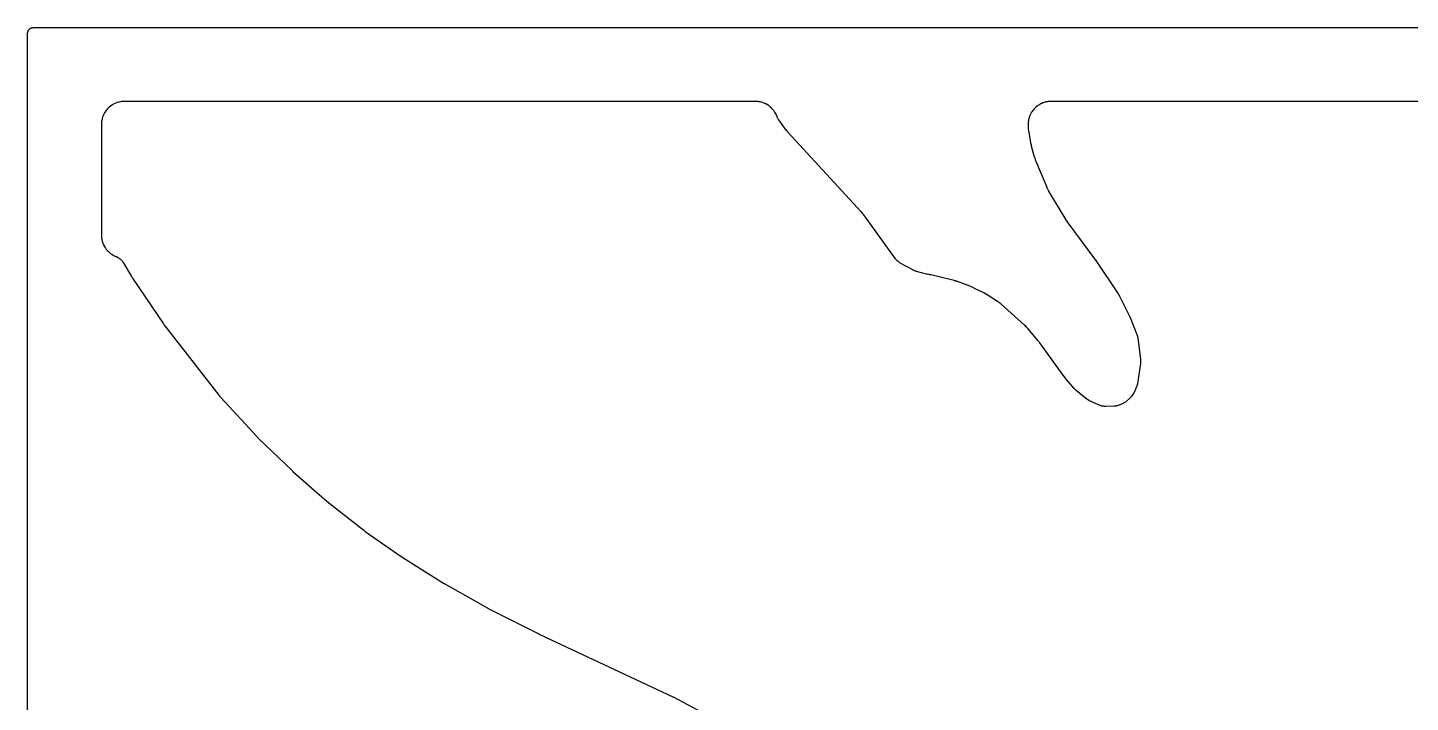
# Model space of a CAD drawing. Header units: millimetres. Extents: x 0 to 300, y 0 to 300.
# Drawn here: x -0.1 to 150, y 226.8 to 300.1 of the extents above; entities that cross this region are included whole.
import ezdxf

# ---------------------------------------------------------------- set-up
doc = ezdxf.new("R2010")
doc.units = ezdxf.units.MM
doc.layers.add('CUT', color=7, linetype='CONTINUOUS')

msp = doc.modelspace()

# ---------------------------------------------------------------- linework, layer by layer
at = {"layer": 'CUT'}
for points in [[(-0.0625, 1.4375), (-0.0625, 298.5625), (-0.0625, 299.4478), (-0.0589, 299.5212), (-0.0503, 299.5794), (-0.036, 299.6365), (-0.0162, 299.6918), (0.009, 299.745), (0.0392, 299.7954), (0.0743, 299.8427), (0.1137, 299.8863), (0.1573, 299.9257), (0.2046, 299.9608), (0.255, 299.991), (0.3082, 300.0162), (0.3635, 300.036), (0.4206, 300.0503), (0.4788, 300.0589), (0.5522, 300.0625), (1.4375, 300.0625), (2.5557, 300.0625), (153.25, 300.0625)], [(158.325, 292.0615), (131.6372, 292.0615), (111.0882, 292.0615), (111.086, 292.0615), (111.0859, 292.0615), (111.069, 292.0615), (111.0647, 292.0615), (111.0589, 292.0615), (111.0446, 292.0614), (110.9516, 292.0592), (110.9373, 292.0586), (110.8815, 292.056), (110.8529, 292.0539), (110.6704, 292.0365), (110.6138, 292.0283), (110.4361, 291.994), (110.3805, 291.9805), (110.3478, 291.9708), (110.3469, 291.9706), (110.3452, 291.9701), (110.207, 291.9294), (110.1529, 291.9107), (110.1105, 291.8936), (110.1072, 291.8924), (110.1032, 291.8907), (109.9851, 291.8433), (109.933, 291.8195), (109.8803, 291.7922), (109.8765, 291.7904), (109.8737, 291.7888), (109.7723, 291.7364), (109.7228, 291.7078), (109.6582, 291.6661), (109.6574, 291.6656), (109.657, 291.6654), (109.5707, 291.6098), (109.5242, 291.5765), (109.3821, 291.4645), (109.3389, 291.427), (109.2082, 291.3019), (109.1688, 291.2605), (109.0506, 291.1235), (109.0153, 291.0785), (108.9106, 290.9309), (108.8798, 290.8827), (108.7897, 290.7259), (108.7636, 290.675), (108.6888, 290.5102), (108.6677, 290.4571), (108.609, 290.286), (108.593, 290.231), (108.5508, 290.0551), (108.5402, 289.9989), (108.5149, 289.8198), (108.5097, 289.7628), (108.5015, 289.5796), (108.5009, 289.551), (108.5011, 289.4951), (108.5013, 289.4808), (108.5038, 289.3878), (108.5044, 289.3735), (108.5129, 289.2065), (108.5142, 289.1878), (108.5242, 289.0664), (108.526, 289.0477), (108.5433, 288.8958), (108.5457, 288.8772), (108.5633, 288.7567), (108.5663, 288.7382), (108.5678, 288.7295), (108.7729, 287.5757), (108.7754, 287.5624), (108.7927, 287.4763), (108.7955, 287.4631), (108.8197, 287.3556), (108.8228, 287.3425), (108.8439, 287.2573), (108.8473, 287.2442), (109.177, 286.0338), (109.1825, 286.0151), (109.2197, 285.8939), (109.2258, 285.8754), (109.2775, 285.725), (109.2841, 285.7066), (109.3292, 285.5881), (109.3364, 285.57), (110.5208, 282.7371), (110.5295, 282.7173), (110.5883, 282.5897), (110.5977, 282.5702), (110.6773, 282.4129), (110.6874, 282.3938), (110.7552, 282.2708), (110.766, 282.252), (112.6035, 279.1878), (112.6113, 279.1752), (112.663, 279.0937), (112.6711, 279.0812), (112.7385, 278.9805), (112.7469, 278.9683), (112.8025, 278.8894), (112.8112, 278.8774), (115.7037, 274.9859), (115.7125, 274.9739), (115.7215, 274.9615), (115.7245, 274.9574), (115.7319, 274.9472), (115.735, 274.9428), (115.7386, 274.9377), (115.7417, 274.9333), (115.7489, 274.923), (115.7516, 274.9191), (115.7574, 274.9108), (115.7656, 274.8988), (115.7691, 274.8935), (118.266, 271.175), (118.2734, 271.1637), (118.2908, 271.1371), (118.2981, 271.1256), (118.3069, 271.1115), (118.3141, 271.1), (118.3306, 271.0728), (118.3375, 271.0611), (118.3455, 271.0476), (118.3523, 271.0358), (118.3679, 271.0082), (118.3745, 270.9963), (118.3825, 270.9817), (118.389, 270.9697), (118.4038, 270.9416), (118.41, 270.9295), (119.587, 268.6139), (120.3014, 266.7539), (120.3062, 266.7411), (120.3126, 266.7238), (120.3298, 266.6721), (120.3558, 266.5851), (120.3573, 266.5796), (120.3629, 266.5553), (120.3811, 266.4656), (120.3904, 266.4115), (120.393, 266.3932), (120.3948, 266.3796), (120.6875, 264.0411), (120.6887, 264.0312), (120.6905, 264.0159), (120.693, 263.9905), (120.6959, 263.9565), (120.698, 263.9262), (120.6982, 263.9219), (120.6994, 263.8685), (120.6988, 263.7958), (120.6956, 263.7268), (120.6915, 263.6782), (120.6871, 263.6379), (120.6854, 263.6249), (120.6841, 263.615), (120.3762, 261.4412), (120.3745, 261.4297), (120.3721, 261.4142), (120.3638, 261.3684), (120.3526, 261.3149), (120.339, 261.2616), (120.208, 260.9231), (120.203, 260.91), (120.2024, 260.9086), (120.1973, 260.8953), (119.9958, 260.4789), (119.9681, 260.4217), (119.7871, 260.144), (119.7607, 260.1034), (119.7554, 260.0953), (119.7479, 260.0839), (119.7445, 260.0797), (119.547, 259.8425), (119.1494, 259.4759), (119.1057, 259.4509), (119.064, 259.4285), (118.4841, 259.1365), (118.4478, 259.1192), (118.3805, 259.089), (118.3057, 259.0593), (118.255, 259.0419), (118.1778, 259.019), (118.1258, 259.0061), (118.0469, 258.9903), (117.9939, 258.9821), (117.9139, 258.9734), (117.8403, 258.9687), (117.8001, 258.967), (116.9333, 258.9504), (116.8894, 258.9506), (116.809, 258.953), (116.7215, 258.9598), (116.6635, 258.9672), (116.5771, 258.9826), (116.5522, 258.9883), (116.5204, 258.9957), (116.4362, 259.0195), (116.3602, 259.0451), (116.3191, 259.06), (115.8241, 259.2538), (115.0991, 259.5809), (114.7459, 259.8431), (113.7249, 260.6835), (113.718, 260.6893), (113.7072, 260.6983), (113.6895, 260.7136), (113.6814, 260.7208), (113.6351, 260.763), (113.627, 260.7706), (113.6205, 260.7768), (113.6172, 260.78), (113.6098, 260.7874), (113.5965, 260.8008), (113.5393, 260.8609), (113.5153, 260.8872), (112.8711, 261.6204), (112.8669, 261.6252), (112.8573, 261.6363), (112.8532, 261.6411), (112.8439, 261.6519), (112.839, 261.6577), (112.8276, 261.6713), (112.8228, 261.6771), (112.8172, 261.6838), (112.8124, 261.6897), (112.8012, 261.7035), (112.7965, 261.7094), (112.7941, 261.7124), (112.7885, 261.7195), (112.7756, 261.736), (112.7701, 261.7432), (112.2118, 262.4728), (109.7731, 265.853), (109.7666, 265.8618), (109.7211, 265.9225), (109.714, 265.9318), (109.6558, 266.0064), (109.6486, 266.0154), (109.6014, 266.0735), (109.5936, 266.083), (108.4809, 267.398), (108.4673, 267.4136), (108.3769, 267.5132), (108.3628, 267.5282), (108.2452, 267.6492), (108.2305, 267.6638), (108.1336, 267.7569), (108.1184, 267.7709), (105.5782, 270.0467), (105.5691, 270.0547), (105.5097, 270.1058), (105.5005, 270.1135), (105.4642, 270.1435), (105.4453, 270.1585), (105.3206, 270.2534), (105.3011, 270.2676), (105.2625, 270.2946), (105.2525, 270.3014), (105.1874, 270.345), (105.1773, 270.3516), (104.0706, 271.0606), (104.0535, 271.0711), (103.9411, 271.138), (103.9236, 271.148), (103.7798, 271.227), (103.762, 271.2364), (103.6453, 271.2956), (103.6272, 271.3044), (102.7649, 271.7057), (102.5218, 271.8451), (102.51, 271.8517), (102.4327, 271.8937), (102.4207, 271.9001), (102.3737, 271.9243), (102.3493, 271.9361), (102.1895, 272.0095), (102.1647, 272.0203), (102.1157, 272.0401), (102.1031, 272.0451), (102.0208, 272.0763), (102.0081, 272.081), (100.8493, 272.4911), (100.8349, 272.496), (100.7409, 272.5266), (100.7264, 272.5311), (100.6075, 272.5665), (100.5929, 272.5707), (100.4974, 272.5965), (100.4827, 272.6003), (97.9372, 273.2199), (97.9304, 273.2215), (97.9164, 273.2248), (97.8248, 273.2447), (97.8107, 273.2476), (97.7553, 273.2583), (97.7269, 273.2631), (97.5439, 273.2894), (97.4865, 273.2948), (97.4644, 273.2958), (96.3745, 273.6027), (96.3618, 273.6063), (96.3448, 273.6114), (96.2948, 273.6278), (96.2123, 273.6577), (96.1761, 273.6718), (96.1406, 273.6874), (96.0609, 273.7244), (96.0138, 273.748), (95.9982, 273.7564), (95.9867, 273.7627), (94.6334, 274.517), (94.5912, 274.542), (94.5153, 274.5899), (94.4354, 274.6467), (94.3843, 274.6873), (94.3111, 274.7524), (94.2647, 274.7983), (94.199, 274.871), (94.1425, 274.9407), (94.1126, 274.9796), (90.6747, 279.7304), (90.6642, 279.7445), (90.5948, 279.8348), (90.5839, 279.8485), (90.4934, 279.9592), (90.4822, 279.9727), (90.4075, 280.0588), (90.3959, 280.0718), (82.4336, 288.7342), (82.425, 288.7437), (82.4052, 288.7659), (82.3968, 288.7755), (82.3865, 288.7872), (82.3782, 288.7969), (82.359, 288.8197), (82.3509, 288.8295), (82.3416, 288.8409), (82.3335, 288.8508), (82.315, 288.8741), (82.3071, 288.8842), (82.2976, 288.8965), (82.2898, 288.9067), (82.2719, 288.9305), (82.2643, 288.9408), (81.4616, 290.0422), (81.455, 290.0514), (81.4462, 290.0638), (81.4211, 290.1011), (81.3927, 290.1457), (81.3536, 290.2133), (81.3155, 290.2865), (81.2853, 290.3503), (81.2701, 290.386), (81.2609, 290.4086), (81.2341, 290.4766), (81.2227, 290.5036), (81.1459, 290.6738), (81.1195, 290.7255), (81.0302, 290.8811), (80.9994, 290.9294), (80.8948, 291.0771), (80.8595, 291.1222), (80.7413, 291.2593), (80.7019, 291.3009), (80.5711, 291.4261), (80.5279, 291.4637), (80.3858, 291.5758), (80.3392, 291.6091), (80.1871, 291.7073), (80.1376, 291.736), (79.9768, 291.8191), (79.9247, 291.843), (79.7567, 291.9104), (79.7026, 291.9292), (79.529, 291.9804), (79.4733, 291.9939), (79.2956, 292.0283), (79.2389, 292.0364), (79.0562, 292.0539), (79.0276, 292.056), (78.9718, 292.0586), (78.9575, 292.0592), (78.8644, 292.0614), (78.8501, 292.0615), (10.5001, 292.0615), (10.4854, 292.0614), (10.3897, 292.059), (10.375, 292.0585), (10.3175, 292.0556), (10.2882, 292.0535), (10.1004, 292.035), (10.0421, 292.0263), (9.8595, 291.99), (9.8024, 291.9757), (9.6243, 291.9217), (9.5689, 291.9018), (9.3969, 291.8306), (9.3436, 291.8054), (9.1795, 291.7177), (9.129, 291.6874), (8.9742, 291.584), (8.9269, 291.5489), (8.783, 291.4308), (8.7394, 291.3913), (8.6078, 291.2597), (8.5682, 291.216), (8.4501, 291.0721), (8.415, 291.0248), (8.3116, 290.8701), (8.2814, 290.8196), (8.1936, 290.6554), (8.1684, 290.6022), (8.0972, 290.4302), (8.0774, 290.3747), (8.0233, 290.1966), (8.009, 290.1395), (7.9727, 289.9569), (7.9641, 289.8987), (7.9456, 289.7109), (7.9434, 289.6815), (7.9406, 289.6241), (7.94, 289.6093), (7.9377, 289.5137), (7.9375, 289.4989), (7.9375, 277.6077), (7.9377, 277.5934), (7.9399, 277.5004), (7.9404, 277.4861), (7.9431, 277.4302), (7.9451, 277.4016), (7.9626, 277.219), (7.9708, 277.1623), (8.0051, 276.9846), (8.0187, 276.9289), (8.0698, 276.7553), (8.0886, 276.7012), (8.156, 276.5332), (8.1799, 276.4812), (8.263, 276.3204), (8.2917, 276.2709), (8.3898, 276.1187), (8.4231, 276.0722), (8.5352, 275.9301), (8.5728, 275.8869), (8.698, 275.7561), (8.7395, 275.7167), (8.8766, 275.5985), (8.9217, 275.5632), (9.0694, 275.4586), (9.1176, 275.4278), (9.2746, 275.3377), (9.3256, 275.3116), (9.4928, 275.2359), (9.5191, 275.2247), (9.5395, 275.2166), (9.5781, 275.2002), (9.6482, 275.1686), (9.7229, 275.1306), (9.7714, 275.103), (9.8423, 275.0581), (9.888, 275.0261), (9.9544, 274.9749), (9.997, 274.9388), (10.0583, 274.8816), (10.0973, 274.8416), (10.153, 274.779), (10.1882, 274.7356), (10.2378, 274.668), (10.2804, 274.6041), (10.3028, 274.5686), (11.2168, 273.0462), (11.2206, 273.0399), (11.2476, 272.9962), (11.2518, 272.9895), (11.2861, 272.9355), (11.2903, 272.929), (11.318, 272.8867), (11.3226, 272.8798), (14.6662, 267.917), (14.6717, 267.909), (14.7105, 267.8534), (14.7166, 267.8449), (14.7662, 267.7764), (14.7722, 267.7681), (14.8123, 267.7147), (14.819, 267.706), (20.6982, 260.1609), (20.7058, 260.1514), (20.7559, 260.0896), (20.7638, 260.0802), (20.8283, 260.004), (20.8363, 259.9947), (20.889, 259.935), (20.8972, 259.926), (24.8363, 255.6425), (24.8422, 255.6363), (24.8829, 255.5932), (24.8893, 255.5866), (24.9409, 255.5337), (24.9472, 255.5273), (24.9886, 255.4861), (24.9955, 255.4794), (28.6264, 251.9806), (28.6265, 251.9804), (28.6313, 251.9759), (28.6644, 251.9446), (28.6696, 251.9398), (28.7114, 251.9014), (28.7165, 251.8967), (28.7499, 251.8667), (28.7554, 251.8618), (32.4476, 248.6204), (32.4536, 248.6152), (32.4954, 248.5795), (32.5018, 248.574), (32.5546, 248.5302), (32.5565, 248.5286), (32.5705, 248.517), (32.5769, 248.5118), (32.619, 248.4777), (32.626, 248.4722), (36.4148, 245.505), (36.4207, 245.5005), (36.4616, 245.4693), (36.4679, 245.4645), (36.503, 245.4384), (36.5194, 245.4262), (36.5257, 245.4216), (36.5668, 245.3919), (36.5735, 245.3871), (40.563, 242.5863), (40.5693, 242.5819), (40.6136, 242.5517), (40.6204, 242.5471), (40.6761, 242.5102), (40.678, 242.5089), (40.6928, 242.4991), (40.6996, 242.4946), (40.744, 242.4661), (40.7513, 242.4614), (45.0708, 239.7685), (45.076, 239.7653), (45.1122, 239.7432), (45.1178, 239.7399), (45.1633, 239.7128), (45.1688, 239.7096), (45.2049, 239.6886), (45.2109, 239.6852), (49.9412, 237.0126), (49.9469, 237.0094), (49.9869, 236.9873), (49.9931, 236.984), (50.0433, 236.9571), (50.0447, 236.9564), (50.0584, 236.949), (50.0645, 236.9458), (50.1044, 236.925), (50.111, 236.9216), (55.3924, 234.2538), (55.3961, 234.2519), (55.4221, 234.239), (55.4261, 234.237), (55.4586, 234.2212), (55.4607, 234.2202), (55.4686, 234.2163), (55.4726, 234.2144), (55.4984, 234.2021), (55.5027, 234.2001), (69.9391, 227.4352), (69.9434, 227.4331), (69.9535, 227.4283), (69.9579, 227.4263), (69.9682, 227.4213), (69.9735, 227.4187), (69.9858, 227.4127), (69.9911, 227.41), (69.9972, 227.407), (70.0025, 227.4044), (70.0148, 227.3981), (70.0194, 227.3958), (70.0293, 227.3907), (70.0434, 227.3833), (70.0496, 227.38), (75.9819, 224.2109)]]:
    msp.add_lwpolyline(points, dxfattribs=at)

doc.saveas('drawing.dxf')
